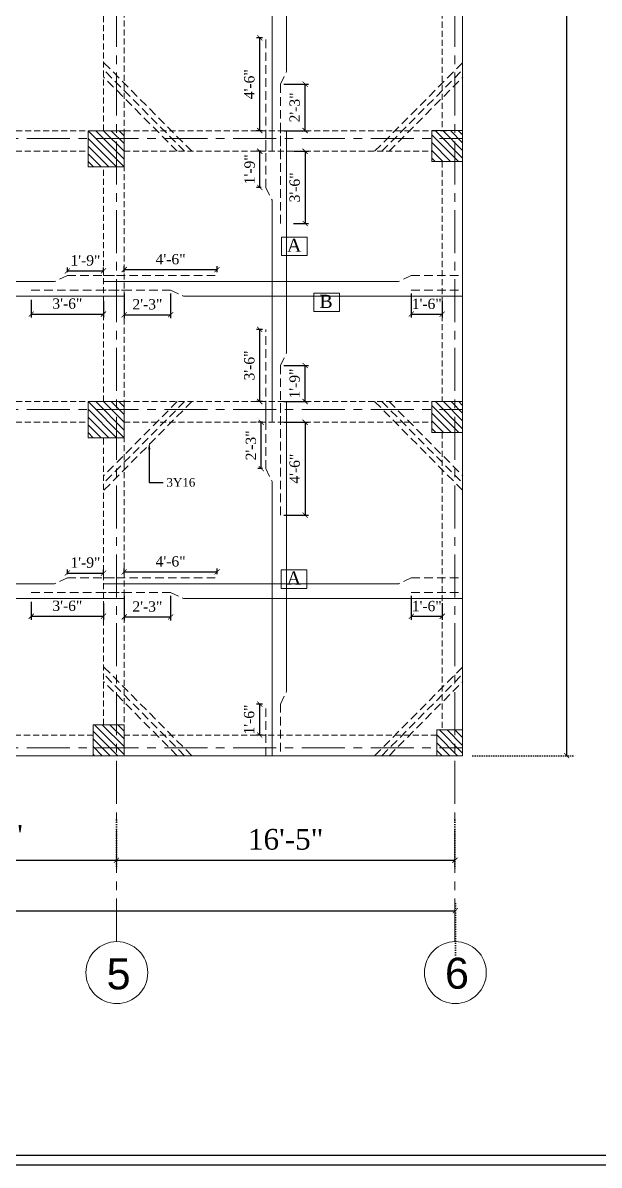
# Model space of a CAD drawing. Header units: feet. Extents: x 36263 to 96584, y 7663 to 35885.
# Drawn here: x 51538 to 51874, y 16790 to 17454 of the extents above; entities that cross this region are included whole.
import ezdxf
from ezdxf import colors
from ezdxf.entities.mleader import LeaderData, LeaderLine
from ezdxf.math import Vec2, Vec3

# ---------------------------------------------------------------- set-up
doc = ezdxf.new("R2010")
doc.units = ezdxf.units.FT
for name, pattern in [('CENTER', [2, 1.25, -0.25, 0.25, -0.25]), ('DOT2', [0.125, 0, -0.125]), ('HIDDEN', [0.375, 0.25, -0.125])]:
    doc.linetypes.add(name, pattern=pattern)
for name, color, linetype in [('0_TEXT', 1, 'Continuous'), ('DIM', 1, 'Continuous'), ('ST DIM', 11, 'Continuous'), ('ST TABLE', 2, 'Continuous'), ('ST TEX', 3, 'Continuous')]:
    doc.layers.add(name, color=color, linetype=linetype)
for name, color, linetype, lineweight in [('Column', 1, 'Continuous', 15), ('Dimension', 2, 'Continuous', 9), ('Hatch', 9, 'Continuous', 9), ('ST Beam', 7, 'Continuous', 20), ('ST GRIDS', 6, 'CENTER', 9), ('ST REINF', 1, 'Continuous', 35)]:
    doc.layers.add(name, color=color, linetype=linetype, lineweight=lineweight)
doc.styles.add('RomanS', font='times.ttf')
doc.styles.get("Standard").update_dxf_attribs({"font": 'arial.ttf'})
doc.dimstyles.new('1-1', dxfattribs={"dimtxt": 9, "dimasz": 5, "dimexe": 6, "dimexo": 6, "dimgap": 3, "dimtad": 1, "dimdec": 1, "dimzin": 0, "dimdsep": 46, "dimlunit": 4, "dimtxsty": 'RomanS', "dimblk": 'ARCHTICK', "dimcen": 0.09, "dimclrd": 256, "dimclre": 256, "dimclrt": 3, "dimadec": 0, "dimazin": 0, "dimtfac": 0.6, "dimtdec": 1, "dimtix": 1, "dimtofl": 0, "dimtmove": 1, "dimatfit": 0, "dimfxl": 1, "dimtolj": 1, "dimtzin": 0, "dimarcsym": 0})
pattern_1 = [(315, (11053.9767, 9), (2.24506403, 2.24506403), [])]

# ---------------------------------------------------------------- blocks, each defined once
blk = doc.blocks.new('_ArchTick')
at = {"color": 0, "const_width": 0.15}
blk.add_lwpolyline([(-0.5, -0.5), (0.5, 0.5)], dxfattribs=at)
blk = doc.blocks.new('*D277')
at = {"layer": 'Defpoints', "color": 0, "ltscale": 10, "transparency": 16777216}
for p in [(51435.42, 16997.09), (51592.86, 16997.09), (51592.86, 16967.53)]:
    blk.add_point(p, dxfattribs=at)
at = {"layer": 'ST DIM', "linetype": 'DOT2', "lineweight": -2, "ltscale": 10, "transparency": 16777216}
for p, q in [((51435.42, 16991.09), (51435.42, 16961.53)), ((51592.86, 16991.09), (51592.86, 16961.53))]:
    blk.add_line(p, q, dxfattribs=at)
at = {"layer": 'ST DIM', "lineweight": -2, "ltscale": 10, "transparency": 16777216}
blk.add_line((51435.42, 16967.53), (51592.86, 16967.53), dxfattribs=at)
at = {"layer": 'ST DIM', "lineweight": -2, "ltscale": 10, "transparency": 16777216, "xscale": 3, "yscale": 3, "zscale": 3, "rotation": 180}
blk.add_blockref('_ArchTick', (51435.42, 16967.53), dxfattribs=at)
at = {"layer": 'ST DIM', "lineweight": -2, "ltscale": 10, "transparency": 16777216, "xscale": 3, "yscale": 3, "zscale": 3}
blk.add_blockref('_ArchTick', (51592.86, 16967.53), dxfattribs=at)
at = {"layer": 'ST DIM', "color": 3, "lineweight": 13, "ltscale": 10, "transparency": 16777216, "insert": (51514.14, 16982.02), "char_height": 12, "attachment_point": 5, "style": 'RomanS'}
blk.add_mtext('\\A1;13\'-1{\\H0.6x;\\S1/2;}"', dxfattribs=at)
blk = doc.blocks.new('*D278')
at = {"layer": 'Defpoints', "color": 0, "ltscale": 10, "transparency": 16777216}
for p in [(51592.86, 16997.09), (51789.66, 16997.09), (51789.66, 16967.53)]:
    blk.add_point(p, dxfattribs=at)
at = {"layer": 'ST DIM', "linetype": 'DOT2', "lineweight": -2, "ltscale": 10, "transparency": 16777216}
for p, q in [((51592.86, 16991.09), (51592.86, 16961.53)), ((51789.66, 16991.09), (51789.66, 16961.53))]:
    blk.add_line(p, q, dxfattribs=at)
at = {"layer": 'ST DIM', "lineweight": -2, "ltscale": 10, "transparency": 16777216}
blk.add_line((51592.86, 16967.53), (51789.66, 16967.53), dxfattribs=at)
at = {"layer": 'ST DIM', "lineweight": -2, "ltscale": 10, "transparency": 16777216, "xscale": 3, "yscale": 3, "zscale": 3, "rotation": 180}
blk.add_blockref('_ArchTick', (51592.86, 16967.53), dxfattribs=at)
at = {"layer": 'ST DIM', "lineweight": -2, "ltscale": 10, "transparency": 16777216, "xscale": 3, "yscale": 3, "zscale": 3}
blk.add_blockref('_ArchTick', (51789.66, 16967.53), dxfattribs=at)
at = {"layer": 'ST DIM', "color": 3, "lineweight": 13, "ltscale": 10, "transparency": 16777216, "insert": (51691.26, 16979.63), "char_height": 12, "attachment_point": 5, "style": 'RomanS'}
blk.add_mtext('\\A1;16\'-5"', dxfattribs=at)
blk = doc.blocks.new('*D282')
at = {"layer": 'Defpoints', "color": 0, "ltscale": 10, "transparency": 16777216}
for p in [(51794.16, 17942.71), (51794.16, 17028.31), (51854.62, 17028.31)]:
    blk.add_point(p, dxfattribs=at)
at = {"layer": 'ST DIM', "linetype": 'DOT2', "lineweight": -2, "ltscale": 10, "transparency": 16777216}
for p, q in [((51800.16, 17942.71), (51860.62, 17942.71)), ((51800.16, 17028.31), (51860.62, 17028.31))]:
    blk.add_line(p, q, dxfattribs=at)
at = {"layer": 'ST DIM', "lineweight": -2, "ltscale": 10, "transparency": 16777216}
blk.add_line((51854.62, 17942.71), (51854.62, 17028.31), dxfattribs=at)
at = {"layer": 'ST DIM', "lineweight": -2, "ltscale": 10, "transparency": 16777216, "xscale": 3, "yscale": 3, "zscale": 3}
for p, rotation in [((51854.62, 17942.71), 90), ((51854.62, 17028.31), 270)]:
    blk.add_blockref('_ArchTick', p, dxfattribs=dict(at, rotation=rotation))
at = {"layer": 'ST DIM', "color": 3, "lineweight": 13, "ltscale": 10, "transparency": 16777216, "insert": (51840.11, 17485.51), "char_height": 12, "attachment_point": 5, "rotation": 90, "style": 'RomanS'}
blk.add_mtext('\\A1;76\'-2{\\H0.6x;\\S1/2;}"', dxfattribs=at)
blk = doc.blocks.new('*D279')
at = {"layer": 'Defpoints', "color": 0, "ltscale": 10, "transparency": 16777216}
for p in [(51789.91, 16938.2), (50884.51, 16906.62), (51789.91, 16906.62)]:
    blk.add_point(p, dxfattribs=at)
at = {"layer": 'ST DIM', "linetype": 'DOT2', "lineweight": -2, "ltscale": 10, "transparency": 16777216}
for p, q in [((50884.51, 16912.62), (50884.51, 16944.2)), ((51789.91, 16912.62), (51789.91, 16944.2))]:
    blk.add_line(p, q, dxfattribs=at)
at = {"layer": 'ST DIM', "lineweight": -2, "ltscale": 10, "transparency": 16777216}
blk.add_line((50884.51, 16938.2), (51789.91, 16938.2), dxfattribs=at)
at = {"layer": 'ST DIM', "lineweight": -2, "ltscale": 10, "transparency": 16777216, "xscale": 3, "yscale": 3, "zscale": 3, "rotation": 180}
blk.add_blockref('_ArchTick', (50884.51, 16938.2), dxfattribs=at)
at = {"layer": 'ST DIM', "lineweight": -2, "ltscale": 10, "transparency": 16777216, "xscale": 3, "yscale": 3, "zscale": 3}
blk.add_blockref('_ArchTick', (51789.91, 16938.2), dxfattribs=at)
at = {"layer": 'ST DIM', "color": 3, "lineweight": 13, "ltscale": 10, "transparency": 16777216, "insert": (51337.21, 16952.7), "char_height": 12, "attachment_point": 5, "style": 'RomanS'}
blk.add_mtext('\\A1;75\'-5{\\H0.6x;\\S1/2;}"', dxfattribs=at)
blk = doc.blocks.new('*D388')
at = {"layer": 'Defpoints', "color": 0, "transparency": 16777216}
for p in [(51688.26, 17418.53), (51702.58, 17418.53), (51688.26, 17391.53)]:
    blk.add_point(p, dxfattribs=at)
at = {"layer": 'ST DIM', "lineweight": -2, "transparency": 16777216}
for p, q in [((51690.26, 17418.53), (51704.58, 17418.53)), ((51702.58, 17391.53), (51702.58, 17418.53)), ((51690.26, 17391.53), (51704.58, 17391.53))]:
    blk.add_line(p, q, dxfattribs=at)
at = {"layer": 'ST DIM', "lineweight": -2, "transparency": 16777216, "xscale": 3, "yscale": 3, "zscale": 3}
for p, rotation in [((51702.58, 17418.53), 90), ((51702.58, 17391.53), 270)]:
    blk.add_blockref('_ArchTick', p, dxfattribs=dict(at, rotation=rotation))
at = {"layer": 'ST DIM', "color": 3, "lineweight": 9, "transparency": 16777216, "insert": (51696.53, 17405.03), "char_height": 6, "attachment_point": 5, "rotation": 90, "style": 'RomanS'}
blk.add_mtext('\\A1;2\'-3"', dxfattribs=at)
blk = doc.blocks.new('*D390')
at = {"layer": 'Defpoints', "color": 0, "transparency": 16777216}
for p in [(51676.21, 17445.53), (51679.76, 17445.53), (51679.76, 17391.53)]:
    blk.add_point(p, dxfattribs=at)
at = {"layer": 'ST DIM', "lineweight": -2, "transparency": 16777216}
for p, q in [((51677.76, 17445.53), (51674.21, 17445.53)), ((51676.21, 17391.53), (51676.21, 17445.53)), ((51677.76, 17391.53), (51674.21, 17391.53))]:
    blk.add_line(p, q, dxfattribs=at)
at = {"layer": 'ST DIM', "lineweight": -2, "transparency": 16777216, "xscale": 3, "yscale": 3, "zscale": 3}
for p, rotation in [((51676.21, 17445.53), 90), ((51676.21, 17391.53), 270)]:
    blk.add_blockref('_ArchTick', p, dxfattribs=dict(at, rotation=rotation))
at = {"layer": 'ST DIM', "color": 3, "lineweight": 9, "transparency": 16777216, "insert": (51670.15, 17418.53), "char_height": 6, "attachment_point": 5, "rotation": 90, "style": 'RomanS'}
blk.add_mtext('\\A1;4\'-6"', dxfattribs=at)
blk = doc.blocks.new('*D422')
at = {"layer": 'Defpoints', "color": 0, "transparency": 16777216}
for p in [(51564.32, 17307.36), (51585.32, 17310.05), (51585.32, 17307.36)]:
    blk.add_point(p, dxfattribs=at)
at = {"layer": 'ST DIM', "lineweight": -2, "transparency": 16777216}
for p, q in [((51564.32, 17309.36), (51564.32, 17312.05)), ((51564.32, 17310.05), (51585.32, 17310.05)), ((51585.32, 17309.36), (51585.32, 17312.05))]:
    blk.add_line(p, q, dxfattribs=at)
at = {"layer": 'ST DIM', "lineweight": -2, "transparency": 16777216, "xscale": 3, "yscale": 3, "zscale": 3, "rotation": 180}
blk.add_blockref('_ArchTick', (51564.32, 17310.05), dxfattribs=at)
at = {"layer": 'ST DIM', "lineweight": -2, "transparency": 16777216, "xscale": 3, "yscale": 3, "zscale": 3}
blk.add_blockref('_ArchTick', (51585.32, 17310.05), dxfattribs=at)
at = {"layer": 'ST DIM', "color": 3, "lineweight": 9, "transparency": 16777216, "insert": (51574.82, 17316.11), "char_height": 6, "attachment_point": 5, "style": 'RomanS'}
blk.add_mtext('\\A1;1\'-9"', dxfattribs=at)
blk = doc.blocks.new('*D400')
at = {"layer": 'Defpoints', "color": 0, "transparency": 16777216}
for p in [(51543.32, 17295.31), (51585.32, 17294.48), (51585.32, 17284.95)]:
    blk.add_point(p, dxfattribs=at)
at = {"layer": 'ST DIM', "lineweight": -2, "transparency": 16777216}
for p, q in [((51543.32, 17293.31), (51543.32, 17282.95)), ((51585.32, 17292.48), (51585.32, 17282.95)), ((51543.32, 17284.95), (51585.32, 17284.95))]:
    blk.add_line(p, q, dxfattribs=at)
at = {"layer": 'ST DIM', "lineweight": -2, "transparency": 16777216, "xscale": 3, "yscale": 3, "zscale": 3, "rotation": 180}
blk.add_blockref('_ArchTick', (51543.32, 17284.95), dxfattribs=at)
at = {"layer": 'ST DIM', "lineweight": -2, "transparency": 16777216, "xscale": 3, "yscale": 3, "zscale": 3}
blk.add_blockref('_ArchTick', (51585.32, 17284.95), dxfattribs=at)
at = {"layer": 'ST DIM', "color": 3, "lineweight": 9, "transparency": 16777216, "insert": (51564.32, 17291), "char_height": 6, "attachment_point": 5, "style": 'RomanS'}
blk.add_mtext('\\A1;3\'-6"', dxfattribs=at)
blk = doc.blocks.new('*D401')
at = {"layer": 'Defpoints', "color": 0, "transparency": 16777216}
for p in [(51597.36, 17298.86), (51624.36, 17298.86), (51624.36, 17284.54)]:
    blk.add_point(p, dxfattribs=at)
at = {"layer": 'ST DIM', "lineweight": -2, "transparency": 16777216}
for p, q in [((51597.36, 17296.86), (51597.36, 17282.54)), ((51624.36, 17296.86), (51624.36, 17282.54)), ((51597.36, 17284.54), (51624.36, 17284.54))]:
    blk.add_line(p, q, dxfattribs=at)
at = {"layer": 'ST DIM', "lineweight": -2, "transparency": 16777216, "xscale": 3, "yscale": 3, "zscale": 3, "rotation": 180}
blk.add_blockref('_ArchTick', (51597.36, 17284.54), dxfattribs=at)
at = {"layer": 'ST DIM', "lineweight": -2, "transparency": 16777216, "xscale": 3, "yscale": 3, "zscale": 3}
blk.add_blockref('_ArchTick', (51624.36, 17284.54), dxfattribs=at)
at = {"layer": 'ST DIM', "color": 3, "lineweight": 9, "transparency": 16777216, "insert": (51610.86, 17290.59), "char_height": 6, "attachment_point": 5, "style": 'RomanS'}
blk.add_mtext('\\A1;2\'-3"', dxfattribs=at)
blk = doc.blocks.new('*D402')
at = {"layer": 'Defpoints', "color": 0, "transparency": 16777216}
for p in [(51764.29, 17298.86), (51782.28, 17294.48), (51782.28, 17284.95)]:
    blk.add_point(p, dxfattribs=at)
at = {"layer": 'ST DIM', "lineweight": -2, "transparency": 16777216}
for p, q in [((51764.29, 17296.86), (51764.29, 17282.95)), ((51782.28, 17292.48), (51782.28, 17282.95)), ((51764.29, 17284.95), (51782.28, 17284.95))]:
    blk.add_line(p, q, dxfattribs=at)
at = {"layer": 'ST DIM', "lineweight": -2, "transparency": 16777216, "xscale": 3, "yscale": 3, "zscale": 3, "rotation": 180}
blk.add_blockref('_ArchTick', (51764.29, 17284.95), dxfattribs=at)
at = {"layer": 'ST DIM', "lineweight": -2, "transparency": 16777216, "xscale": 3, "yscale": 3, "zscale": 3}
blk.add_blockref('_ArchTick', (51782.28, 17284.95), dxfattribs=at)
at = {"layer": 'ST DIM', "color": 3, "lineweight": 9, "transparency": 16777216, "insert": (51773.28, 17290.85), "char_height": 6, "attachment_point": 5, "style": 'RomanS'}
blk.add_mtext('\\A1;1\'-6"', dxfattribs=at)
blk = doc.blocks.new('*D424')
at = {"layer": 'Defpoints', "color": 0, "transparency": 16777216}
for p in [(51597.36, 17307.36), (51651.36, 17310.77), (51651.36, 17307.36)]:
    blk.add_point(p, dxfattribs=at)
at = {"layer": 'ST DIM', "lineweight": -2, "transparency": 16777216}
for p, q in [((51597.36, 17309.36), (51597.36, 17312.77)), ((51597.36, 17310.77), (51651.36, 17310.77)), ((51651.36, 17309.36), (51651.36, 17312.77))]:
    blk.add_line(p, q, dxfattribs=at)
at = {"layer": 'ST DIM', "lineweight": -2, "transparency": 16777216, "xscale": 3, "yscale": 3, "zscale": 3, "rotation": 180}
blk.add_blockref('_ArchTick', (51597.36, 17310.77), dxfattribs=at)
at = {"layer": 'ST DIM', "lineweight": -2, "transparency": 16777216, "xscale": 3, "yscale": 3, "zscale": 3}
blk.add_blockref('_ArchTick', (51651.36, 17310.77), dxfattribs=at)
at = {"layer": 'ST DIM', "color": 3, "lineweight": 9, "transparency": 16777216, "insert": (51624.36, 17316.82), "char_height": 6, "attachment_point": 5, "style": 'RomanS'}
blk.add_mtext('\\A1;4\'-6"', dxfattribs=at)
blk = doc.blocks.new('*D414')
at = {"layer": 'Defpoints', "color": 0, "transparency": 16777216}
for p in [(51688.26, 17255.07), (51702.58, 17255.07), (51688.26, 17234.07)]:
    blk.add_point(p, dxfattribs=at)
at = {"layer": 'ST DIM', "lineweight": -2, "transparency": 16777216}
for p, q in [((51690.26, 17255.07), (51704.58, 17255.07)), ((51702.58, 17234.07), (51702.58, 17255.07)), ((51690.26, 17234.07), (51704.58, 17234.07))]:
    blk.add_line(p, q, dxfattribs=at)
at = {"layer": 'ST DIM', "lineweight": -2, "transparency": 16777216, "xscale": 3, "yscale": 3, "zscale": 3}
for p, rotation in [((51702.58, 17255.07), 90), ((51702.58, 17234.07), 270)]:
    blk.add_blockref('_ArchTick', p, dxfattribs=dict(at, rotation=rotation))
at = {"layer": 'ST DIM', "color": 3, "lineweight": 9, "transparency": 16777216, "insert": (51696.52, 17244.57), "char_height": 6, "attachment_point": 5, "rotation": 90, "style": 'RomanS'}
blk.add_mtext('\\A1;1\'-9"', dxfattribs=at)
blk = doc.blocks.new('*D415')
at = {"layer": 'Defpoints', "color": 0, "transparency": 16777216}
for p in [(51676.21, 17379.55), (51679.03, 17379.55), (51679.03, 17358.55)]:
    blk.add_point(p, dxfattribs=at)
at = {"layer": 'ST DIM', "lineweight": -2, "transparency": 16777216}
for p, q in [((51677.03, 17379.55), (51674.21, 17379.55)), ((51676.21, 17358.55), (51676.21, 17379.55)), ((51677.03, 17358.55), (51674.21, 17358.55))]:
    blk.add_line(p, q, dxfattribs=at)
at = {"layer": 'ST DIM', "lineweight": -2, "transparency": 16777216, "xscale": 3, "yscale": 3, "zscale": 3}
for p, rotation in [((51676.21, 17379.55), 90), ((51676.21, 17358.55), 270)]:
    blk.add_blockref('_ArchTick', p, dxfattribs=dict(at, rotation=rotation))
at = {"layer": 'ST DIM', "color": 3, "lineweight": 9, "transparency": 16777216, "insert": (51670.33, 17369.05), "char_height": 6, "attachment_point": 5, "rotation": 90, "style": 'RomanS'}
blk.add_mtext('\\A1;1\'-9"', dxfattribs=at)
blk = doc.blocks.new('*D429')
at = {"layer": 'Defpoints', "color": 0, "transparency": 16777216}
for p in [(51676.21, 17276.07), (51679.76, 17276.07), (51679.76, 17234.07)]:
    blk.add_point(p, dxfattribs=at)
at = {"layer": 'ST DIM', "lineweight": -2, "transparency": 16777216}
for p, q in [((51677.76, 17276.07), (51674.21, 17276.07)), ((51676.21, 17234.07), (51676.21, 17276.07)), ((51677.76, 17234.07), (51674.21, 17234.07))]:
    blk.add_line(p, q, dxfattribs=at)
at = {"layer": 'ST DIM', "lineweight": -2, "transparency": 16777216, "xscale": 3, "yscale": 3, "zscale": 3}
for p, rotation in [((51676.21, 17276.07), 90), ((51676.21, 17234.07), 270)]:
    blk.add_blockref('_ArchTick', p, dxfattribs=dict(at, rotation=rotation))
at = {"layer": 'ST DIM', "color": 3, "lineweight": 9, "transparency": 16777216, "insert": (51670.15, 17255.07), "char_height": 6, "attachment_point": 5, "rotation": 90, "style": 'RomanS'}
blk.add_mtext('\\A1;3\'-6"', dxfattribs=at)
blk = doc.blocks.new('*D416')
at = {"layer": 'Defpoints', "color": 0, "transparency": 16777216}
for p in [(51693.9, 17379.55), (51693.9, 17337.55), (51702.58, 17337.55)]:
    blk.add_point(p, dxfattribs=at)
at = {"layer": 'ST DIM', "lineweight": -2, "transparency": 16777216}
for p, q in [((51695.9, 17379.55), (51704.58, 17379.55)), ((51702.58, 17379.55), (51702.58, 17337.55)), ((51695.9, 17337.55), (51704.58, 17337.55))]:
    blk.add_line(p, q, dxfattribs=at)
at = {"layer": 'ST DIM', "lineweight": -2, "transparency": 16777216, "xscale": 3, "yscale": 3, "zscale": 3}
for p, rotation in [((51702.58, 17379.55), 90), ((51702.58, 17337.55), 270)]:
    blk.add_blockref('_ArchTick', p, dxfattribs=dict(at, rotation=rotation))
at = {"layer": 'ST DIM', "color": 3, "lineweight": 9, "transparency": 16777216, "insert": (51696.53, 17358.55), "char_height": 6, "attachment_point": 5, "rotation": 90, "style": 'RomanS'}
blk.add_mtext('\\A1;3\'-6"', dxfattribs=at)
blk = doc.blocks.new('*D447')
at = {"layer": 'Defpoints', "color": 0, "transparency": 16777216}
for p in [(51585.32, 17134.42), (51564.32, 17131.74), (51585.32, 17131.74)]:
    blk.add_point(p, dxfattribs=at)
at = {"layer": 'ST DIM', "lineweight": -2, "transparency": 16777216}
for p, q in [((51564.32, 17133.74), (51564.32, 17136.42)), ((51564.32, 17134.42), (51585.32, 17134.42)), ((51585.32, 17133.74), (51585.32, 17136.42))]:
    blk.add_line(p, q, dxfattribs=at)
at = {"layer": 'ST DIM', "lineweight": -2, "transparency": 16777216, "xscale": 3, "yscale": 3, "zscale": 3, "rotation": 180}
blk.add_blockref('_ArchTick', (51564.32, 17134.42), dxfattribs=at)
at = {"layer": 'ST DIM', "lineweight": -2, "transparency": 16777216, "xscale": 3, "yscale": 3, "zscale": 3}
blk.add_blockref('_ArchTick', (51585.32, 17134.42), dxfattribs=at)
at = {"layer": 'ST DIM', "color": 3, "lineweight": 9, "transparency": 16777216, "insert": (51574.82, 17140.49), "char_height": 6, "attachment_point": 5, "style": 'RomanS'}
blk.add_mtext('\\A1;1\'-9"', dxfattribs=at)
blk = doc.blocks.new('*D437')
at = {"layer": 'Defpoints', "color": 0, "transparency": 16777216}
for p in [(51543.32, 17119.68), (51585.32, 17118.86), (51585.32, 17109.33)]:
    blk.add_point(p, dxfattribs=at)
at = {"layer": 'ST DIM', "lineweight": -2, "transparency": 16777216}
for p, q in [((51543.32, 17117.68), (51543.32, 17107.33)), ((51585.32, 17116.86), (51585.32, 17107.33)), ((51543.32, 17109.33), (51585.32, 17109.33))]:
    blk.add_line(p, q, dxfattribs=at)
at = {"layer": 'ST DIM', "lineweight": -2, "transparency": 16777216, "xscale": 3, "yscale": 3, "zscale": 3, "rotation": 180}
blk.add_blockref('_ArchTick', (51543.32, 17109.33), dxfattribs=at)
at = {"layer": 'ST DIM', "lineweight": -2, "transparency": 16777216, "xscale": 3, "yscale": 3, "zscale": 3}
blk.add_blockref('_ArchTick', (51585.32, 17109.33), dxfattribs=at)
at = {"layer": 'ST DIM', "color": 3, "lineweight": 9, "transparency": 16777216, "insert": (51564.32, 17115.38), "char_height": 6, "attachment_point": 5, "style": 'RomanS'}
blk.add_mtext('\\A1;3\'-6"', dxfattribs=at)
blk = doc.blocks.new('*D438')
at = {"layer": 'Defpoints', "color": 0, "transparency": 16777216}
for p in [(51597.36, 17123.23), (51624.36, 17123.23), (51624.36, 17108.91)]:
    blk.add_point(p, dxfattribs=at)
at = {"layer": 'ST DIM', "lineweight": -2, "transparency": 16777216}
for p, q in [((51597.36, 17121.23), (51597.36, 17106.91)), ((51624.36, 17121.23), (51624.36, 17106.91)), ((51597.36, 17108.91), (51624.36, 17108.91))]:
    blk.add_line(p, q, dxfattribs=at)
at = {"layer": 'ST DIM', "lineweight": -2, "transparency": 16777216, "xscale": 3, "yscale": 3, "zscale": 3, "rotation": 180}
blk.add_blockref('_ArchTick', (51597.36, 17108.91), dxfattribs=at)
at = {"layer": 'ST DIM', "lineweight": -2, "transparency": 16777216, "xscale": 3, "yscale": 3, "zscale": 3}
blk.add_blockref('_ArchTick', (51624.36, 17108.91), dxfattribs=at)
at = {"layer": 'ST DIM', "color": 3, "lineweight": 9, "transparency": 16777216, "insert": (51610.86, 17114.97), "char_height": 6, "attachment_point": 5, "style": 'RomanS'}
blk.add_mtext('\\A1;2\'-3"', dxfattribs=at)
blk = doc.blocks.new('*D439')
at = {"layer": 'Defpoints', "color": 0, "transparency": 16777216}
for p in [(51764.29, 17123.23), (51782.28, 17118.86), (51782.28, 17109.33)]:
    blk.add_point(p, dxfattribs=at)
at = {"layer": 'ST DIM', "lineweight": -2, "transparency": 16777216}
for p, q in [((51764.29, 17121.23), (51764.29, 17107.33)), ((51782.28, 17116.86), (51782.28, 17107.33)), ((51764.29, 17109.33), (51782.28, 17109.33))]:
    blk.add_line(p, q, dxfattribs=at)
at = {"layer": 'ST DIM', "lineweight": -2, "transparency": 16777216, "xscale": 3, "yscale": 3, "zscale": 3, "rotation": 180}
blk.add_blockref('_ArchTick', (51764.29, 17109.33), dxfattribs=at)
at = {"layer": 'ST DIM', "lineweight": -2, "transparency": 16777216, "xscale": 3, "yscale": 3, "zscale": 3}
blk.add_blockref('_ArchTick', (51782.28, 17109.33), dxfattribs=at)
at = {"layer": 'ST DIM', "color": 3, "lineweight": 9, "transparency": 16777216, "insert": (51773.28, 17115.23), "char_height": 6, "attachment_point": 5, "style": 'RomanS'}
blk.add_mtext('\\A1;1\'-6"', dxfattribs=at)
blk = doc.blocks.new('*D449')
at = {"layer": 'Defpoints', "color": 0, "transparency": 16777216}
for p in [(51651.36, 17135.15), (51597.36, 17131.74), (51651.36, 17131.74)]:
    blk.add_point(p, dxfattribs=at)
at = {"layer": 'ST DIM', "lineweight": -2, "transparency": 16777216}
for p, q in [((51597.36, 17133.74), (51597.36, 17137.15)), ((51597.36, 17135.15), (51651.36, 17135.15)), ((51651.36, 17133.74), (51651.36, 17137.15))]:
    blk.add_line(p, q, dxfattribs=at)
at = {"layer": 'ST DIM', "lineweight": -2, "transparency": 16777216, "xscale": 3, "yscale": 3, "zscale": 3, "rotation": 180}
blk.add_blockref('_ArchTick', (51597.36, 17135.15), dxfattribs=at)
at = {"layer": 'ST DIM', "lineweight": -2, "transparency": 16777216, "xscale": 3, "yscale": 3, "zscale": 3}
blk.add_blockref('_ArchTick', (51651.36, 17135.15), dxfattribs=at)
at = {"layer": 'ST DIM', "color": 3, "lineweight": 9, "transparency": 16777216, "insert": (51624.36, 17141.2), "char_height": 6, "attachment_point": 5, "style": 'RomanS'}
blk.add_mtext('\\A1;4\'-6"', dxfattribs=at)
blk = doc.blocks.new('*D460')
at = {"layer": 'Defpoints', "color": 0, "transparency": 16777216}
for p in [(51677.07, 17222.06), (51679.76, 17222.06), (51679.76, 17195.12)]:
    blk.add_point(p, dxfattribs=at)
at = {"layer": 'ST DIM', "lineweight": -2, "transparency": 16777216}
for p, q in [((51677.76, 17222.06), (51675.07, 17222.06)), ((51677.07, 17195.12), (51677.07, 17222.06)), ((51677.76, 17195.12), (51675.07, 17195.12))]:
    blk.add_line(p, q, dxfattribs=at)
at = {"layer": 'ST DIM', "lineweight": -2, "transparency": 16777216, "xscale": 3, "yscale": 3, "zscale": 3}
for p, rotation in [((51677.07, 17222.06), 90), ((51677.07, 17195.12), 270)]:
    blk.add_blockref('_ArchTick', p, dxfattribs=dict(at, rotation=rotation))
at = {"layer": 'ST DIM', "color": 3, "lineweight": 9, "transparency": 16777216, "insert": (51671.07, 17208.62), "char_height": 6, "attachment_point": 5, "rotation": 90, "style": 'RomanS'}
blk.add_mtext('\\A1;2\'-3"', dxfattribs=at)
blk = doc.blocks.new('*D461')
at = {"layer": 'Defpoints', "color": 0, "transparency": 16777216}
for p in [(51676.21, 17058.32), (51679.76, 17058.32), (51679.76, 17040.32)]:
    blk.add_point(p, dxfattribs=at)
at = {"layer": 'ST DIM', "lineweight": -2, "transparency": 16777216}
for p, q in [((51677.76, 17058.32), (51674.21, 17058.32)), ((51676.21, 17040.32), (51676.21, 17058.32)), ((51677.76, 17040.32), (51674.21, 17040.32))]:
    blk.add_line(p, q, dxfattribs=at)
at = {"layer": 'ST DIM', "lineweight": -2, "transparency": 16777216, "xscale": 3, "yscale": 3, "zscale": 3}
for p, rotation in [((51676.21, 17058.32), 90), ((51676.21, 17040.32), 270)]:
    blk.add_blockref('_ArchTick', p, dxfattribs=dict(at, rotation=rotation))
at = {"layer": 'ST DIM', "color": 3, "lineweight": 9, "transparency": 16777216, "insert": (51670.04, 17049.32), "char_height": 6, "attachment_point": 5, "rotation": 90, "style": 'RomanS'}
blk.add_mtext('\\A1;1\'-6"', dxfattribs=at)
blk = doc.blocks.new('*D462')
at = {"layer": 'Defpoints', "color": 0, "transparency": 16777216}
for p in [(51688.26, 17222.06), (51688.26, 17168.12), (51702.58, 17168.12)]:
    blk.add_point(p, dxfattribs=at)
at = {"layer": 'ST DIM', "lineweight": -2, "transparency": 16777216}
for p, q in [((51690.26, 17222.06), (51704.58, 17222.06)), ((51702.58, 17222.06), (51702.58, 17168.12)), ((51690.26, 17168.12), (51704.58, 17168.12))]:
    blk.add_line(p, q, dxfattribs=at)
at = {"layer": 'ST DIM', "lineweight": -2, "transparency": 16777216, "xscale": 3, "yscale": 3, "zscale": 3}
for p, rotation in [((51702.58, 17222.06), 90), ((51702.58, 17168.12), 270)]:
    blk.add_blockref('_ArchTick', p, dxfattribs=dict(at, rotation=rotation))
at = {"layer": 'ST DIM', "color": 3, "lineweight": 9, "transparency": 16777216, "insert": (51696.53, 17195.09), "char_height": 6, "attachment_point": 5, "rotation": 90, "style": 'RomanS'}
blk.add_mtext('\\A1;4\'-6"', dxfattribs=at)

msp = doc.modelspace()

# ---------------------------------------------------------------- hatches: boundary and pattern name
at = {"layer": 'Hatch', "lineweight": 9, "transparency": 33554505}
h = msp.add_hatch(dxfattribs=at)
h.set_pattern_fill('ANSI31', color=253, angle=-90)
h.set_pattern_definition([(315, (11565.7287, -354.3264), (2.24506403, 2.24506403), [])])
h.paths.add_polyline_path([(51597.36, 17391.53), (51576.36, 17391.53), (51576.36, 17370.53), (51597.36, 17370.53)])
h = msp.add_hatch(dxfattribs=at)
h.set_pattern_fill('ANSI31', color=253, angle=-90)
h.set_pattern_definition([(315, (11053.9767, 0), (2.24506403, 2.24506403), [])])
h.paths.add_polyline_path([(51776.16, 17391.55), (51776.16, 17373.55), (51794.16, 17373.55), (51794.16, 17391.55)])
h = msp.add_hatch(dxfattribs=at)
h.set_pattern_fill('ANSI31', color=253, angle=-90)
h.set_pattern_definition([(315, (11565.7287, -511.8048), (2.24506403, 2.24506403), [])])
h.paths.add_polyline_path([(51597.36, 17234.06), (51576.36, 17234.06), (51576.36, 17213.06), (51597.36, 17213.06)])
h = msp.add_hatch(dxfattribs=at)
h.set_pattern_fill('ANSI31', color=253, angle=-90)
h.set_pattern_definition([(315, (11053.9767, -0.0528), (2.24506403, 2.24506403), [])])
h.paths.add_polyline_path([(51776.16, 17234.06), (51776.16, 17216.06), (51794.16, 17216.06), (51794.16, 17234.06)])
h = msp.add_hatch(dxfattribs=at)
h.set_pattern_fill('ANSI31', color=253, angle=-90)
h.set_pattern_definition(pattern_1)
h.paths.add_polyline_path([(51597.36, 17028.31), (51597.36, 17046.31), (51579.36, 17046.31), (51579.36, 17028.31)])
h = msp.add_hatch(dxfattribs=at)
h.set_pattern_fill('ANSI31', color=253, angle=-90)
h.set_pattern_definition(pattern_1)
h.paths.add_polyline_path([(51779.16, 17043.31), (51779.16, 17028.31), (51794.16, 17028.31), (51794.16, 17043.31)])

# ---------------------------------------------------------------- linework, layer by layer
for points in [[(50571.91, 16790.35), (50571.91, 18074.14), (52382.82, 18074.14), (52382.82, 16790.35)], [(50577.61, 16796.05), (50577.61, 18068.44), (52377.12, 18068.44), (52377.12, 16796.05)]]:
    msp.add_lwpolyline(points, close=True)
at = {"layer": 'Column', "lineweight": 18}
for points in [[(51576.36, 17391.53), (51597.36, 17391.53), (51597.36, 17370.53), (51576.36, 17370.53)], [(51794.16, 17391.55), (51776.16, 17391.55), (51776.16, 17373.55), (51794.16, 17373.55)], [(51576.36, 17234.06), (51597.36, 17234.06), (51597.36, 17213.06), (51576.36, 17213.06)], [(51794.16, 17234.06), (51776.16, 17234.06), (51776.16, 17216.06), (51794.16, 17216.06)], [(51579.36, 17028.31), (51597.36, 17028.31), (51597.36, 17046.31), (51579.36, 17046.31)], [(51779.16, 17043.31), (51794.16, 17043.31), (51794.16, 17028.31), (51779.16, 17028.31)]]:
    msp.add_lwpolyline(points, close=True, dxfattribs=at)
at = {"layer": 'DIM', "lineweight": 13}
for centre in [(51593.11, 16902.25), (51789.91, 16902.25)]:
    msp.add_circle(centre, 18, dxfattribs=at)
at = {"layer": 'ST Beam', "linetype": 'Continuous', "lineweight": 15, "ltscale": 10}
for p, q in [((51794.16, 17942.71), (51794.16, 17028.31)), ((51794.16, 17028.31), (50879.76, 17028.31))]:
    msp.add_line(p, q, dxfattribs=at)
at = {"layer": 'ST Beam', "linetype": 'HIDDEN', "lineweight": 13, "ltscale": 14}
for p, q in [((51597.36, 17037.31), (51597.36, 17930.71)), ((51585.36, 17391.53), (51585.36, 17567.38)), ((51782.16, 17570.38), (51782.16, 17391.53)), ((50888.76, 17391.53), (51785.16, 17391.53)), ((51439.92, 17379.53), (51576.36, 17379.53)), ((51597.36, 17379.53), (51776.16, 17379.53)), ((51782.16, 17373.55), (51782.16, 17234.06)), ((51585.36, 17234.06), (51585.36, 17370.53)), ((50888.76, 17234.06), (51785.16, 17234.06)), ((51439.92, 17222.06), (51576.36, 17222.06)), ((51597.36, 17222.06), (51776.16, 17222.06)), ((51782.16, 17216.06), (51782.16, 17043.31)), ((51585.36, 17046.31), (51585.36, 17213.06)), ((51579.36, 17040.31), (51439.92, 17040.31)), ((51779.16, 17040.31), (51597.36, 17040.31))]:
    msp.add_line(p, q, dxfattribs=at)
at = {"layer": 'ST GRIDS', "color": 251, "lineweight": 13, "ltscale": 20}
for p, q in [((51592.86, 16920.25), (51592.86, 17942.71)), ((51789.66, 16920.25), (51789.66, 17942.71)), ((50780.71, 17387.05), (51794.16, 17387.05)), ((50780.71, 17229.56), (51794.16, 17229.56)), ((50780.71, 17032.81), (51794.16, 17032.81))]:
    msp.add_line(p, q, dxfattribs=at)
at = {"layer": 'ST REINF', "lineweight": 18}
for p, q in [((51691.82, 17426.03), (51691.82, 17588.38)), ((51683.31, 17541.88), (51683.31, 17379.53)), ((51691.82, 17262.57), (51691.82, 17391.55)), ((51683.31, 17351.05), (51683.31, 17222.07)), ((51556.82, 17303.81), (51427.92, 17303.81)), ((51756.78, 17303.81), (51585.36, 17303.81)), ((51468.42, 17295.31), (51597.32, 17295.31)), ((51631.86, 17295.31), (51794.28, 17295.31)), ((51691.82, 17065.82), (51691.82, 17234.12)), ((51683.31, 17187.62), (51683.31, 17028.32)), ((51556.82, 17128.18), (51427.92, 17128.18)), ((51756.78, 17128.18), (51585.36, 17128.18)), ((51468.42, 17119.68), (51597.32, 17119.68)), ((51631.86, 17119.68), (51794.28, 17119.68))]:
    msp.add_line(p, q, dxfattribs=at)
at = {"layer": 'ST REINF', "linetype": 'HIDDEN', "lineweight": 18, "ltscale": 20}
for p, q in [((51679.76, 17379.53), (51679.76, 17445.53)), ((51636.66, 17379.53), (51585.36, 17431.25)), ((51632.44, 17379.53), (51585.36, 17426.99)), ((51688.26, 17418.53), (51691.82, 17426.03)), ((51742.98, 17379.53), (51794.28, 17431.25)), ((51747.21, 17379.53), (51794.28, 17426.99)), ((51628.21, 17379.53), (51585.36, 17422.73)), ((51751.43, 17379.53), (51794.28, 17422.73)), ((51688.26, 17418.53), (51688.26, 17379.53)), ((51679.76, 17358.55), (51679.76, 17391.55)), ((51688.26, 17337.55), (51688.26, 17391.55)), ((51679.76, 17358.55), (51683.31, 17351.05)), ((51564.32, 17307.36), (51556.82, 17303.81)), ((51564.32, 17307.36), (51597.32, 17307.36)), ((51585.36, 17307.36), (51651.36, 17307.36)), ((51764.28, 17307.36), (51756.78, 17303.81)), ((51764.28, 17307.36), (51794.28, 17307.36)), ((51543.32, 17298.86), (51597.32, 17298.86)), ((51624.36, 17298.86), (51585.36, 17298.86)), ((51624.36, 17298.86), (51631.86, 17295.31)), ((51764.29, 17298.86), (51794.29, 17298.86)), ((51679.76, 17222.07), (51679.76, 17276.07)), ((51688.26, 17255.07), (51691.82, 17262.57)), ((51688.26, 17255.07), (51688.26, 17222.07)), ((51628.21, 17234.11), (51585.36, 17190.91)), ((51632.44, 17234.11), (51585.36, 17186.65)), ((51636.66, 17234.11), (51585.36, 17182.39)), ((51679.76, 17195.12), (51679.76, 17234.12)), ((51688.26, 17168.12), (51688.26, 17234.12)), ((51742.98, 17234.11), (51794.28, 17182.39)), ((51747.21, 17234.11), (51794.28, 17186.65)), ((51751.43, 17234.11), (51794.28, 17190.91)), ((51679.76, 17195.12), (51683.31, 17187.62)), ((51564.32, 17131.74), (51556.82, 17128.18)), ((51564.32, 17131.74), (51597.32, 17131.74)), ((51585.36, 17131.74), (51651.36, 17131.74)), ((51764.28, 17131.74), (51756.78, 17128.18)), ((51764.28, 17131.74), (51794.28, 17131.74)), ((51543.32, 17123.23), (51597.32, 17123.23)), ((51624.36, 17123.23), (51585.36, 17123.23)), ((51624.36, 17123.23), (51631.86, 17119.68)), ((51764.29, 17123.23), (51794.29, 17123.23)), ((51636.66, 17028.31), (51585.36, 17080.02)), ((51632.44, 17028.31), (51585.36, 17075.76)), ((51742.98, 17028.31), (51794.28, 17080.02)), ((51747.21, 17028.31), (51794.28, 17075.76)), ((51628.21, 17028.31), (51585.36, 17071.5)), ((51751.43, 17028.31), (51794.28, 17071.5)), ((51688.26, 17058.32), (51691.82, 17065.82)), ((51679.76, 17028.32), (51679.76, 17058.32)), ((51688.26, 17058.32), (51688.26, 17028.32))]:
    msp.add_line(p, q, dxfattribs=at)
at = {"layer": 'ST TABLE', "color": 2, "lineweight": 9}
for points in [[(51688.75, 17329.68), (51703.72, 17329.68), (51703.72, 17318.97), (51688.75, 17318.97)], [(51707.58, 17297.07), (51722.56, 17297.07), (51722.56, 17286.35), (51707.58, 17286.35)], [(51688.58, 17136.26), (51703.56, 17136.26), (51703.56, 17125.54), (51688.58, 17125.54)]]:
    msp.add_lwpolyline(points, close=True, dxfattribs=at)

# ---------------------------------------------------------------- texts
at = {"layer": '0_TEXT', "color": 2, "char_height": 18, "attachment_point": 1}
for s, insert in [('5', (51587.13, 16910.51)), ('6', (51783.86, 16910.91))]:
    msp.add_mtext_dynamic_manual_height_columns(s, width=33.971, gutter_width=30, heights=[0], dxfattribs=dict(at, insert=insert))
at = {"layer": 'ST TEX', "color": 3, "lineweight": 9, "transparency": 33554684, "style": 'RomanS'}
for s, p in [('A', (51692.04, 17321.13)), ('B', (51710.87, 17288.51)), ('A', (51691.87, 17127.7))]:
    msp.add_text(s, height=7.65, dxfattribs=at).set_placement(p)

# ---------------------------------------------------------------- dimensions: what is measured, and where the dimension line sits
at = {"layer": 'ST DIM', "lineweight": 13, "ltscale": 10}
dim = msp.add_linear_dim(base=(51854.62, 17028.31), p1=(51794.16, 17942.71), p2=(51794.16, 17028.31), angle=90, dimstyle='1-1', override={"dimtxt": 12, "dimasz": 3, "dimgap": 6, "dimpost": '\\X'}, dxfattribs=at)
dim.commit()
dim.dimension.update_dxf_attribs({"geometry": '*D282', "text_midpoint": (51840.11, 17485.51)})
at = {"layer": 'ST DIM', "lineweight": 9}
for base, p1, p2, picture, middle in [((51676.21, 17445.53), (51679.76, 17391.53), (51679.76, 17445.53), '*D390', (51670.15, 17418.53)), ((51702.58, 17337.55), (51693.9, 17379.55), (51693.9, 17337.55), '*D416', (51696.53, 17358.55)), ((51676.21, 17276.07), (51679.76, 17234.07), (51679.76, 17276.07), '*D429', (51670.15, 17255.07)), ((51702.58, 17168.12), (51688.26, 17222.06), (51688.26, 17168.12), '*D462', (51696.53, 17195.09))]:
    dim = msp.add_linear_dim(base=base, p1=p1, p2=p2, angle=90, dimstyle='1-1', override={"dimtxt": 6, "dimasz": 3, "dimexe": 2, "dimexo": 2, "dimpost": '\\X'}, dxfattribs=at)
    dim.commit()
    dim.dimension.update_dxf_attribs({"geometry": picture, "text_midpoint": middle})
for base, p1, p2, picture, middle in [((51702.58, 17418.53), (51688.26, 17391.53), (51688.26, 17418.53), '*D388', (51702.58, 17405.03)), ((51676.21, 17379.55), (51679.03, 17358.55), (51679.03, 17379.55), '*D415', (51676.39, 17369.05)), ((51702.58, 17255.07), (51688.26, 17234.07), (51688.26, 17255.07), '*D414', (51702.58, 17244.57)), ((51677.07, 17222.06), (51679.76, 17195.12), (51679.76, 17222.06), '*D460', (51677.12, 17208.62)), ((51676.21, 17058.32), (51679.76, 17040.32), (51679.76, 17058.32), '*D461', (51676.09, 17049.32))]:
    dim = msp.add_linear_dim(base=base, p1=p1, p2=p2, angle=90, dimstyle='1-1', override={"dimtxt": 6, "dimasz": 3, "dimexe": 2, "dimexo": 2, "dimpost": '\\X'}, dxfattribs=at)
    dim.commit()
    dim.dimension.update_dxf_attribs({"geometry": picture, "text_midpoint": middle, "dimtype": 160})
for base, p1, p2, picture, middle in [((51585.32, 17310.05), (51564.32, 17307.36), (51585.32, 17307.36), '*D422', (51574.82, 17310.05)), ((51624.36, 17284.54), (51597.36, 17298.86), (51624.36, 17298.86), '*D401', (51610.86, 17284.54)), ((51782.28, 17284.95), (51764.29, 17298.86), (51782.28, 17294.48), '*D402', (51773.28, 17284.8)), ((51585.32, 17134.42), (51564.32, 17131.74), (51585.32, 17131.74), '*D447', (51574.82, 17134.42)), ((51624.36, 17108.91), (51597.36, 17123.23), (51624.36, 17123.23), '*D438', (51610.86, 17108.91)), ((51782.28, 17109.33), (51764.29, 17123.23), (51782.28, 17118.86), '*D439', (51773.28, 17109.18))]:
    dim = msp.add_linear_dim(base=base, p1=p1, p2=p2, dimstyle='1-1', override={"dimtxt": 6, "dimasz": 3, "dimexe": 2, "dimexo": 2, "dimpost": '\\X'}, dxfattribs=at)
    dim.commit()
    dim.dimension.update_dxf_attribs({"geometry": picture, "text_midpoint": middle, "dimtype": 160})
for base, p1, p2, picture, middle in [((51651.36, 17310.77), (51597.36, 17307.36), (51651.36, 17307.36), '*D424', (51624.36, 17316.82)), ((51585.32, 17284.95), (51543.32, 17295.31), (51585.32, 17294.48), '*D400', (51564.32, 17291)), ((51651.36, 17135.15), (51597.36, 17131.74), (51651.36, 17131.74), '*D449', (51624.36, 17141.2)), ((51585.32, 17109.33), (51543.32, 17119.68), (51585.32, 17118.86), '*D437', (51564.32, 17115.38))]:
    dim = msp.add_linear_dim(base=base, p1=p1, p2=p2, dimstyle='1-1', override={"dimtxt": 6, "dimasz": 3, "dimexe": 2, "dimexo": 2, "dimpost": '\\X'}, dxfattribs=at)
    dim.commit()
    dim.dimension.update_dxf_attribs({"geometry": picture, "text_midpoint": middle})
at = {"layer": 'ST DIM', "lineweight": 13, "ltscale": 10}
for base, p1, p2, picture, middle in [((51592.86, 16967.53), (51435.42, 16997.09), (51592.86, 16997.09), '*D277', (51514.14, 16982.02)), ((51789.66, 16967.53), (51592.86, 16997.09), (51789.66, 16997.09), '*D278', (51691.26, 16979.63)), ((51789.91, 16938.2), (50884.51, 16906.62), (51789.91, 16906.62), '*D279', (51337.21, 16952.7))]:
    dim = msp.add_linear_dim(base=base, p1=p1, p2=p2, dimstyle='1-1', override={"dimtxt": 12, "dimasz": 3, "dimgap": 6, "dimpost": '\\X'}, dxfattribs=at)
    dim.commit()
    dim.dimension.update_dxf_attribs({"geometry": picture, "text_midpoint": middle})

# ---------------------------------------------------------------- leaders
at = {"layer": 'Dimension'}
ml = msp.add_multileader_mtext('Standard', dxfattribs=at)
ml.set_content('3Y16', color=256, style='RomanS')
ml.set_leader_properties()
ml.build(insert=Vec2(0, 0))
ctx = ml.context
ctx.base_point, ctx.char_height, ctx.plane_origin = Vec3(51619.95, 17187.09), 5, Vec3(51611.95, 17210.38)
notes = []
notes.append((ctx, [(0, (1, 1, 0), (51611.95, 17187.09), (1, 0), 8, [(0, [(51611.95, 17210.38)], 0, [])])]))
ctx.mtext.insert, ctx.mtext.flow_direction = Vec3(51621.95, 17189.64), 5
for ctx, leaders in notes:
    for number, flags, end, landing, length, lines in leaders:
        leader = LeaderData()
        leader.index, (leader.has_last_leader_line, leader.has_dogleg_vector, leader.attachment_direction) = number, flags
        leader.last_leader_point, leader.dogleg_vector, leader.dogleg_length = Vec3(end), Vec3(landing), length
        for number, points, colour, breaks in lines:
            line = LeaderLine()
            line.index, line.vertices, line.color, line.breaks = number, Vec3.list(points), colors.encode_raw_color(colour), breaks
            leader.lines.append(line)
        ctx.leaders.append(leader)

doc.saveas('drawing.dxf')
